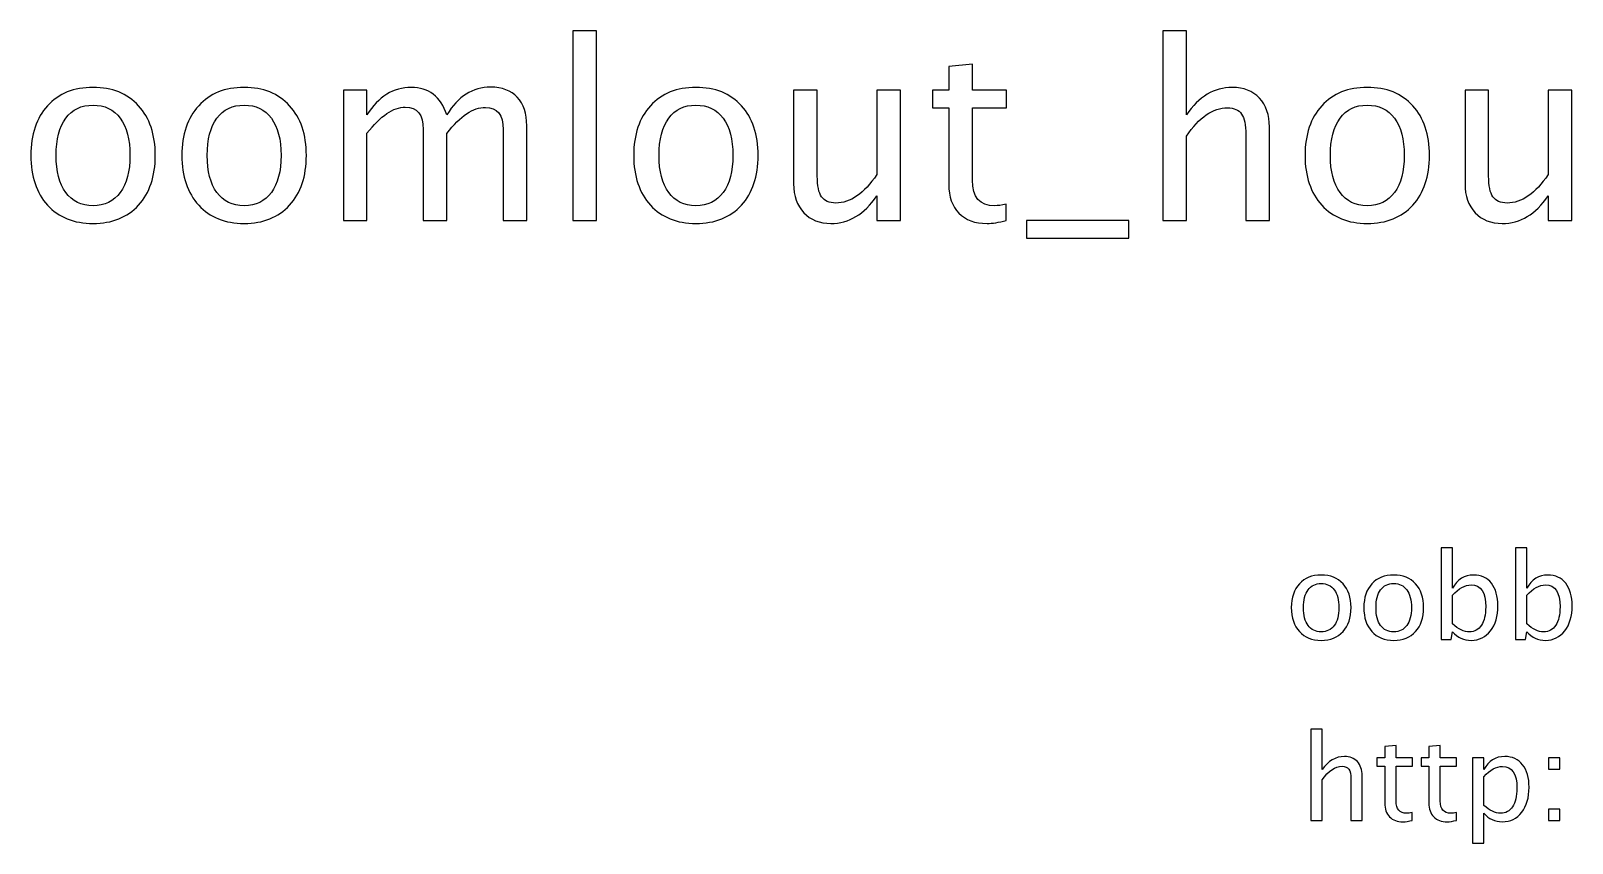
# Model space of a CAD drawing. Header units: centimetres. Extents: x -42.9 to 42.9, y -9 to 28.7.
# Drawn here: x -42.86 to -26.28, y 19.97 to 28.71 of the extents above; entities that cross this region are included whole.
import ezdxf

# ---------------------------------------------------------------- set-up
doc = ezdxf.new("R2010")
doc.units = ezdxf.units.CM
doc.header["$MEASUREMENT"] = 0
doc.layers.add('Layer 1', color=7, linetype='Continuous')

msp = doc.modelspace()

# ---------------------------------------------------------------- linework, layer by layer
at = {"layer": 'Layer 1'}
for points, knots in [([(-37.02481, 26.67044), (-37.02481, 26.67044), (-37.02481, 28.71037), (-37.02481, 28.71037), (-37.02481, 28.71037), (-37.02481, 28.71037), (-36.77081, 28.71037), (-36.77081, 28.71037), (-36.77081, 28.71037), (-36.77081, 28.71037), (-36.77081, 26.67044), (-36.77081, 26.67044), (-36.77081, 26.67044), (-36.77081, 26.67044), (-37.02481, 26.67044), (-37.02481, 26.67044)], [0, 0, 0, 0, 0.2, 0.2, 0.2, 0.2, 0.4, 0.4, 0.4, 0.4, 0.6, 0.6, 0.6, 0.6, 1, 1, 1, 1]), ([(-30.68012, 26.67044), (-30.68012, 26.67044), (-30.68012, 28.71037), (-30.68012, 28.71037), (-30.68012, 28.71037), (-30.68012, 28.71037), (-30.42612, 28.71037), (-30.42612, 28.71037), (-30.42612, 28.71037), (-30.42612, 28.71037), (-30.42612, 27.80771), (-30.42612, 27.80771), (-30.42612, 27.80771), (-30.29162, 28.00394), (-30.1267, 28.10183), (-29.93179, 28.10183), (-29.93179, 28.10183), (-29.8092, 28.10183), (-29.71175, 28.06347), (-29.63987, 27.9863), (-29.63987, 27.9863), (-29.56799, 27.90957), (-29.53183, 27.80594), (-29.53183, 27.6763), (-29.53183, 27.6763), (-29.53183, 27.6763), (-29.53183, 26.67044), (-29.53183, 26.67044), (-29.53183, 26.67044), (-29.53183, 26.67044), (-29.78583, 26.67044), (-29.78583, 26.67044), (-29.78583, 26.67044), (-29.78583, 26.67044), (-29.78583, 27.59339), (-29.78583, 27.59339), (-29.78583, 27.59339), (-29.78583, 27.69746), (-29.80126, 27.77155), (-29.83169, 27.81564), (-29.83169, 27.81564), (-29.86256, 27.86018), (-29.91327, 27.88223), (-29.98427, 27.88223), (-29.98427, 27.88223), (-30.14037, 27.88223), (-30.28766, 27.78037), (-30.42612, 27.57664), (-30.42612, 27.57664), (-30.42612, 27.57664), (-30.42612, 26.67044), (-30.42612, 26.67044), (-30.42612, 26.67044), (-30.42612, 26.67044), (-30.68012, 26.67044), (-30.68012, 26.67044)], [0, 0, 0, 0, 0.06666667, 0.06666667, 0.06666667, 0.06666667, 0.13333333, 0.13333333, 0.13333333, 0.13333333, 0.2, 0.2, 0.2, 0.2, 0.26666667, 0.26666667, 0.26666667, 0.26666667, 0.33333333, 0.33333333, 0.33333333, 0.33333333, 0.4, 0.4, 0.4, 0.4, 0.46666667, 0.46666667, 0.46666667, 0.46666667, 0.53333333, 0.53333333, 0.53333333, 0.53333333, 0.6, 0.6, 0.6, 0.6, 0.66666667, 0.66666667, 0.66666667, 0.66666667, 0.73333333, 0.73333333, 0.73333333, 0.73333333, 0.8, 0.8, 0.8, 0.8, 0.86666667, 0.86666667, 0.86666667, 0.86666667, 1, 1, 1, 1]), ([(-32.36551, 26.67088), (-32.444, 26.64927), (-32.51235, 26.63869), (-32.57012, 26.63869), (-32.57012, 26.63869), (-32.69977, 26.63869), (-32.80075, 26.67573), (-32.87307, 26.74981), (-32.87307, 26.74981), (-32.94583, 26.8239), (-32.98199, 26.92664), (-32.98199, 27.0585), (-32.98199, 27.0585), (-32.98199, 27.0585), (-32.98199, 27.88223), (-32.98199, 27.88223), (-32.98199, 27.88223), (-32.98199, 27.88223), (-33.15749, 27.88223), (-33.15749, 27.88223), (-33.15749, 27.88223), (-33.15749, 27.88223), (-33.15749, 28.07273), (-33.15749, 28.07273), (-33.15749, 28.07273), (-33.15749, 28.07273), (-32.98199, 28.07273), (-32.98199, 28.07273), (-32.98199, 28.07273), (-32.98199, 28.07273), (-32.98199, 28.32629), (-32.98199, 28.32629), (-32.98199, 28.32629), (-32.98199, 28.32629), (-32.72799, 28.35054), (-32.72799, 28.35054), (-32.72799, 28.35054), (-32.72799, 28.35054), (-32.72799, 28.07273), (-32.72799, 28.07273), (-32.72799, 28.07273), (-32.72799, 28.07273), (-32.36022, 28.07273), (-32.36022, 28.07273), (-32.36022, 28.07273), (-32.36022, 28.07273), (-32.36022, 27.88223), (-32.36022, 27.88223), (-32.36022, 27.88223), (-32.36022, 27.88223), (-32.72799, 27.88223), (-32.72799, 27.88223), (-32.72799, 27.88223), (-32.72799, 27.88223), (-32.72799, 27.10436), (-32.72799, 27.10436), (-32.72799, 27.10436), (-32.72799, 26.92091), (-32.64817, 26.82919), (-32.48898, 26.82919), (-32.48898, 26.82919), (-32.45503, 26.82919), (-32.41402, 26.83492), (-32.36551, 26.84595), (-32.36551, 26.84595), (-32.36551, 26.84595), (-32.36551, 26.67088), (-32.36551, 26.67088)], [0, 0, 0, 0, 0.05555556, 0.05555556, 0.05555556, 0.05555556, 0.11111111, 0.11111111, 0.11111111, 0.11111111, 0.16666667, 0.16666667, 0.16666667, 0.16666667, 0.22222222, 0.22222222, 0.22222222, 0.22222222, 0.27777778, 0.27777778, 0.27777778, 0.27777778, 0.33333333, 0.33333333, 0.33333333, 0.33333333, 0.38888889, 0.38888889, 0.38888889, 0.38888889, 0.44444444, 0.44444444, 0.44444444, 0.44444444, 0.5, 0.5, 0.5, 0.5, 0.55555556, 0.55555556, 0.55555556, 0.55555556, 0.61111111, 0.61111111, 0.61111111, 0.61111111, 0.66666667, 0.66666667, 0.66666667, 0.66666667, 0.72222222, 0.72222222, 0.72222222, 0.72222222, 0.77777778, 0.77777778, 0.77777778, 0.77777778, 0.83333333, 0.83333333, 0.83333333, 0.83333333, 0.88888889, 0.88888889, 0.88888889, 0.88888889, 1, 1, 1, 1]), ([(-42.1877, 26.63869), (-42.39363, 26.63869), (-42.55679, 26.70439), (-42.67674, 26.8358), (-42.67674, 26.8358), (-42.79712, 26.96721), (-42.8571, 27.14581), (-42.8571, 27.37114), (-42.8571, 27.37114), (-42.8571, 27.59604), (-42.79712, 27.77419), (-42.67674, 27.90516), (-42.67674, 27.90516), (-42.55679, 28.03613), (-42.39363, 28.10183), (-42.1877, 28.10183), (-42.1877, 28.10183), (-41.98177, 28.10183), (-41.81861, 28.03613), (-41.69866, 27.90516), (-41.69866, 27.90516), (-41.57828, 27.77419), (-41.51831, 27.59604), (-41.51831, 27.37114), (-41.51831, 27.37114), (-41.51831, 27.14581), (-41.57828, 26.96721), (-41.69866, 26.8358), (-41.69866, 26.8358), (-41.81861, 26.70439), (-41.98177, 26.63869), (-42.1877, 26.63869)], [0, 0, 0, 0, 0.11111111, 0.11111111, 0.11111111, 0.11111111, 0.22222222, 0.22222222, 0.22222222, 0.22222222, 0.33333333, 0.33333333, 0.33333333, 0.33333333, 0.44444444, 0.44444444, 0.44444444, 0.44444444, 0.55555556, 0.55555556, 0.55555556, 0.55555556, 0.66666667, 0.66666667, 0.66666667, 0.66666667, 0.77777778, 0.77777778, 0.77777778, 0.77777778, 1, 1, 1, 1]), ([(-40.56228, 26.63869), (-40.76821, 26.63869), (-40.93137, 26.70439), (-41.05132, 26.8358), (-41.05132, 26.8358), (-41.1717, 26.96721), (-41.23168, 27.14581), (-41.23168, 27.37114), (-41.23168, 27.37114), (-41.23168, 27.59604), (-41.1717, 27.77419), (-41.05132, 27.90516), (-41.05132, 27.90516), (-40.93137, 28.03613), (-40.76821, 28.10183), (-40.56228, 28.10183), (-40.56228, 28.10183), (-40.35635, 28.10183), (-40.19319, 28.03613), (-40.07324, 27.90516), (-40.07324, 27.90516), (-39.95286, 27.77419), (-39.89289, 27.59604), (-39.89289, 27.37114), (-39.89289, 27.37114), (-39.89289, 27.14581), (-39.95286, 26.96721), (-40.07324, 26.8358), (-40.07324, 26.8358), (-40.19319, 26.70439), (-40.35635, 26.63869), (-40.56228, 26.63869)], [0, 0, 0, 0, 0.11111111, 0.11111111, 0.11111111, 0.11111111, 0.22222222, 0.22222222, 0.22222222, 0.22222222, 0.33333333, 0.33333333, 0.33333333, 0.33333333, 0.44444444, 0.44444444, 0.44444444, 0.44444444, 0.55555556, 0.55555556, 0.55555556, 0.55555556, 0.66666667, 0.66666667, 0.66666667, 0.66666667, 0.77777778, 0.77777778, 0.77777778, 0.77777778, 1, 1, 1, 1]), ([(-39.49513, 26.67044), (-39.49513, 26.67044), (-39.49513, 28.07273), (-39.49513, 28.07273), (-39.49513, 28.07273), (-39.49513, 28.07273), (-39.24113, 28.07273), (-39.24113, 28.07273), (-39.24113, 28.07273), (-39.24113, 28.07273), (-39.24113, 27.80771), (-39.24113, 27.80771), (-39.24113, 27.80771), (-39.11722, 28.00394), (-38.95847, 28.10183), (-38.764, 28.10183), (-38.764, 28.10183), (-38.57659, 28.10183), (-38.44915, 28.00394), (-38.38124, 27.80771), (-38.38124, 27.80771), (-38.26085, 28.0057), (-38.10386, 28.10448), (-37.91116, 28.10448), (-37.91116, 28.10448), (-37.78813, 28.10448), (-37.69244, 28.06832), (-37.62409, 27.99556), (-37.62409, 27.99556), (-37.55574, 27.9228), (-37.52134, 27.82094), (-37.52134, 27.68997), (-37.52134, 27.68997), (-37.52134, 27.68997), (-37.52134, 26.67044), (-37.52134, 26.67044), (-37.52134, 26.67044), (-37.52134, 26.67044), (-37.77534, 26.67044), (-37.77534, 26.67044), (-37.77534, 26.67044), (-37.77534, 26.67044), (-37.77534, 27.64807), (-37.77534, 27.64807), (-37.77534, 27.64807), (-37.77534, 27.80771), (-37.83884, 27.88752), (-37.96584, 27.88752), (-37.96584, 27.88752), (-38.09769, 27.88752), (-38.23616, 27.79448), (-38.38124, 27.60795), (-38.38124, 27.60795), (-38.38124, 27.60795), (-38.38124, 26.67044), (-38.38124, 26.67044), (-38.38124, 26.67044), (-38.38124, 26.67044), (-38.63524, 26.67044), (-38.63524, 26.67044), (-38.63524, 26.67044), (-38.63524, 26.67044), (-38.63524, 27.64896), (-38.63524, 27.64896), (-38.63524, 27.64896), (-38.63524, 27.80991), (-38.69962, 27.89017), (-38.82882, 27.89017), (-38.82882, 27.89017), (-38.95714, 27.89017), (-39.09473, 27.79668), (-39.24113, 27.60927), (-39.24113, 27.60927), (-39.24113, 27.60927), (-39.24113, 26.67044), (-39.24113, 26.67044), (-39.24113, 26.67044), (-39.24113, 26.67044), (-39.49513, 26.67044), (-39.49513, 26.67044)], [0, 0, 0, 0, 0.04761905, 0.04761905, 0.04761905, 0.04761905, 0.0952381, 0.0952381, 0.0952381, 0.0952381, 0.14285714, 0.14285714, 0.14285714, 0.14285714, 0.19047619, 0.19047619, 0.19047619, 0.19047619, 0.23809524, 0.23809524, 0.23809524, 0.23809524, 0.28571429, 0.28571429, 0.28571429, 0.28571429, 0.33333333, 0.33333333, 0.33333333, 0.33333333, 0.38095238, 0.38095238, 0.38095238, 0.38095238, 0.42857143, 0.42857143, 0.42857143, 0.42857143, 0.47619048, 0.47619048, 0.47619048, 0.47619048, 0.52380952, 0.52380952, 0.52380952, 0.52380952, 0.57142857, 0.57142857, 0.57142857, 0.57142857, 0.61904762, 0.61904762, 0.61904762, 0.61904762, 0.66666667, 0.66666667, 0.66666667, 0.66666667, 0.71428571, 0.71428571, 0.71428571, 0.71428571, 0.76190476, 0.76190476, 0.76190476, 0.76190476, 0.80952381, 0.80952381, 0.80952381, 0.80952381, 0.85714286, 0.85714286, 0.85714286, 0.85714286, 0.9047619, 0.9047619, 0.9047619, 0.9047619, 1, 1, 1, 1]), ([(-35.7019, 26.63869), (-35.90783, 26.63869), (-36.07099, 26.70439), (-36.19094, 26.8358), (-36.19094, 26.8358), (-36.31132, 26.96721), (-36.3713, 27.14581), (-36.3713, 27.37114), (-36.3713, 27.37114), (-36.3713, 27.59604), (-36.31132, 27.77419), (-36.19094, 27.90516), (-36.19094, 27.90516), (-36.07099, 28.03613), (-35.90783, 28.10183), (-35.7019, 28.10183), (-35.7019, 28.10183), (-35.49597, 28.10183), (-35.33281, 28.03613), (-35.21286, 27.90516), (-35.21286, 27.90516), (-35.09248, 27.77419), (-35.03251, 27.59604), (-35.03251, 27.37114), (-35.03251, 27.37114), (-35.03251, 27.14581), (-35.09248, 26.96721), (-35.21286, 26.8358), (-35.21286, 26.8358), (-35.33281, 26.70439), (-35.49597, 26.63869), (-35.7019, 26.63869)], [0, 0, 0, 0, 0.11111111, 0.11111111, 0.11111111, 0.11111111, 0.22222222, 0.22222222, 0.22222222, 0.22222222, 0.33333333, 0.33333333, 0.33333333, 0.33333333, 0.44444444, 0.44444444, 0.44444444, 0.44444444, 0.55555556, 0.55555556, 0.55555556, 0.55555556, 0.66666667, 0.66666667, 0.66666667, 0.66666667, 0.77777778, 0.77777778, 0.77777778, 0.77777778, 1, 1, 1, 1]), ([(-33.75633, 26.67044), (-33.75633, 26.67044), (-33.75633, 26.93414), (-33.75633, 26.93414), (-33.75633, 26.93414), (-33.89171, 26.73703), (-34.0562, 26.63869), (-34.24934, 26.63869), (-34.24934, 26.63869), (-34.37193, 26.63869), (-34.46939, 26.67705), (-34.54171, 26.75422), (-34.54171, 26.75422), (-34.61447, 26.83139), (-34.65063, 26.93502), (-34.65063, 27.06599), (-34.65063, 27.06599), (-34.65063, 27.06599), (-34.65063, 28.07273), (-34.65063, 28.07273), (-34.65063, 28.07273), (-34.65063, 28.07273), (-34.39663, 28.07273), (-34.39663, 28.07273), (-34.39663, 28.07273), (-34.39663, 28.07273), (-34.39663, 27.14889), (-34.39663, 27.14889), (-34.39663, 27.14889), (-34.39663, 27.0435), (-34.38119, 26.96898), (-34.35076, 26.92488), (-34.35076, 26.92488), (-34.3199, 26.88034), (-34.26874, 26.85829), (-34.19687, 26.85829), (-34.19687, 26.85829), (-34.04164, 26.85829), (-33.89436, 26.96016), (-33.75633, 27.16433), (-33.75633, 27.16433), (-33.75633, 27.16433), (-33.75633, 28.07273), (-33.75633, 28.07273), (-33.75633, 28.07273), (-33.75633, 28.07273), (-33.50234, 28.07273), (-33.50234, 28.07273), (-33.50234, 28.07273), (-33.50234, 28.07273), (-33.50234, 26.67044), (-33.50234, 26.67044), (-33.50234, 26.67044), (-33.50234, 26.67044), (-33.75633, 26.67044), (-33.75633, 26.67044)], [0, 0, 0, 0, 0.06666667, 0.06666667, 0.06666667, 0.06666667, 0.13333333, 0.13333333, 0.13333333, 0.13333333, 0.2, 0.2, 0.2, 0.2, 0.26666667, 0.26666667, 0.26666667, 0.26666667, 0.33333333, 0.33333333, 0.33333333, 0.33333333, 0.4, 0.4, 0.4, 0.4, 0.46666667, 0.46666667, 0.46666667, 0.46666667, 0.53333333, 0.53333333, 0.53333333, 0.53333333, 0.6, 0.6, 0.6, 0.6, 0.66666667, 0.66666667, 0.66666667, 0.66666667, 0.73333333, 0.73333333, 0.73333333, 0.73333333, 0.8, 0.8, 0.8, 0.8, 0.86666667, 0.86666667, 0.86666667, 0.86666667, 1, 1, 1, 1]), ([(-28.47967, 26.63869), (-28.6856, 26.63869), (-28.84876, 26.70439), (-28.96871, 26.8358), (-28.96871, 26.8358), (-29.08909, 26.96721), (-29.14907, 27.14581), (-29.14907, 27.37114), (-29.14907, 27.37114), (-29.14907, 27.59604), (-29.08909, 27.77419), (-28.96871, 27.90516), (-28.96871, 27.90516), (-28.84876, 28.03613), (-28.6856, 28.10183), (-28.47967, 28.10183), (-28.47967, 28.10183), (-28.27374, 28.10183), (-28.11058, 28.03613), (-27.99063, 27.90516), (-27.99063, 27.90516), (-27.87025, 27.77419), (-27.81028, 27.59604), (-27.81028, 27.37114), (-27.81028, 27.37114), (-27.81028, 27.14581), (-27.87025, 26.96721), (-27.99063, 26.8358), (-27.99063, 26.8358), (-28.11058, 26.70439), (-28.27374, 26.63869), (-28.47967, 26.63869)], [0, 0, 0, 0, 0.11111111, 0.11111111, 0.11111111, 0.11111111, 0.22222222, 0.22222222, 0.22222222, 0.22222222, 0.33333333, 0.33333333, 0.33333333, 0.33333333, 0.44444444, 0.44444444, 0.44444444, 0.44444444, 0.55555556, 0.55555556, 0.55555556, 0.55555556, 0.66666667, 0.66666667, 0.66666667, 0.66666667, 0.77777778, 0.77777778, 0.77777778, 0.77777778, 1, 1, 1, 1]), ([(-26.5341, 26.67044), (-26.5341, 26.67044), (-26.5341, 26.93414), (-26.5341, 26.93414), (-26.5341, 26.93414), (-26.66948, 26.73703), (-26.83397, 26.63869), (-27.02711, 26.63869), (-27.02711, 26.63869), (-27.1497, 26.63869), (-27.24716, 26.67705), (-27.31948, 26.75422), (-27.31948, 26.75422), (-27.39224, 26.83139), (-27.4284, 26.93502), (-27.4284, 27.06599), (-27.4284, 27.06599), (-27.4284, 27.06599), (-27.4284, 28.07273), (-27.4284, 28.07273), (-27.4284, 28.07273), (-27.4284, 28.07273), (-27.1744, 28.07273), (-27.1744, 28.07273), (-27.1744, 28.07273), (-27.1744, 28.07273), (-27.1744, 27.14889), (-27.1744, 27.14889), (-27.1744, 27.14889), (-27.1744, 27.0435), (-27.15896, 26.96898), (-27.12853, 26.92488), (-27.12853, 26.92488), (-27.09767, 26.88034), (-27.04651, 26.85829), (-26.97464, 26.85829), (-26.97464, 26.85829), (-26.81941, 26.85829), (-26.67213, 26.96016), (-26.5341, 27.16433), (-26.5341, 27.16433), (-26.5341, 27.16433), (-26.5341, 28.07273), (-26.5341, 28.07273), (-26.5341, 28.07273), (-26.5341, 28.07273), (-26.28011, 28.07273), (-26.28011, 28.07273), (-26.28011, 28.07273), (-26.28011, 28.07273), (-26.28011, 26.67044), (-26.28011, 26.67044), (-26.28011, 26.67044), (-26.28011, 26.67044), (-26.5341, 26.67044), (-26.5341, 26.67044)], [0, 0, 0, 0, 0.06666667, 0.06666667, 0.06666667, 0.06666667, 0.13333333, 0.13333333, 0.13333333, 0.13333333, 0.2, 0.2, 0.2, 0.2, 0.26666667, 0.26666667, 0.26666667, 0.26666667, 0.33333333, 0.33333333, 0.33333333, 0.33333333, 0.4, 0.4, 0.4, 0.4, 0.46666667, 0.46666667, 0.46666667, 0.46666667, 0.53333333, 0.53333333, 0.53333333, 0.53333333, 0.6, 0.6, 0.6, 0.6, 0.66666667, 0.66666667, 0.66666667, 0.66666667, 0.73333333, 0.73333333, 0.73333333, 0.73333333, 0.8, 0.8, 0.8, 0.8, 0.86666667, 0.86666667, 0.86666667, 0.86666667, 1, 1, 1, 1]), ([(-42.18814, 26.82919), (-42.06246, 26.82919), (-41.96457, 26.87637), (-41.8949, 26.97118), (-41.8949, 26.97118), (-41.82566, 27.06555), (-41.79083, 27.19917), (-41.79083, 27.37114), (-41.79083, 27.37114), (-41.79083, 27.54268), (-41.82566, 27.67586), (-41.8949, 27.77022), (-41.8949, 27.77022), (-41.96457, 27.86415), (-42.06246, 27.91133), (-42.18814, 27.91133), (-42.18814, 27.91133), (-42.31426, 27.91133), (-42.41215, 27.86415), (-42.48095, 27.77022), (-42.48095, 27.77022), (-42.55018, 27.67586), (-42.58457, 27.54268), (-42.58457, 27.37114), (-42.58457, 27.37114), (-42.58457, 27.19917), (-42.55018, 27.06555), (-42.48095, 26.97118), (-42.48095, 26.97118), (-42.41215, 26.87637), (-42.31426, 26.82919), (-42.18814, 26.82919)], [0, 0, 0, 0, 0.11111111, 0.11111111, 0.11111111, 0.11111111, 0.22222222, 0.22222222, 0.22222222, 0.22222222, 0.33333333, 0.33333333, 0.33333333, 0.33333333, 0.44444444, 0.44444444, 0.44444444, 0.44444444, 0.55555556, 0.55555556, 0.55555556, 0.55555556, 0.66666667, 0.66666667, 0.66666667, 0.66666667, 0.77777778, 0.77777778, 0.77777778, 0.77777778, 1, 1, 1, 1]), ([(-40.56272, 26.82919), (-40.43704, 26.82919), (-40.33915, 26.87637), (-40.26948, 26.97118), (-40.26948, 26.97118), (-40.20024, 27.06555), (-40.16541, 27.19917), (-40.16541, 27.37114), (-40.16541, 27.37114), (-40.16541, 27.54268), (-40.20024, 27.67586), (-40.26948, 27.77022), (-40.26948, 27.77022), (-40.33915, 27.86415), (-40.43704, 27.91133), (-40.56272, 27.91133), (-40.56272, 27.91133), (-40.68884, 27.91133), (-40.78673, 27.86415), (-40.85553, 27.77022), (-40.85553, 27.77022), (-40.92476, 27.67586), (-40.95915, 27.54268), (-40.95915, 27.37114), (-40.95915, 27.37114), (-40.95915, 27.19917), (-40.92476, 27.06555), (-40.85553, 26.97118), (-40.85553, 26.97118), (-40.78673, 26.87637), (-40.68884, 26.82919), (-40.56272, 26.82919)], [0, 0, 0, 0, 0.11111111, 0.11111111, 0.11111111, 0.11111111, 0.22222222, 0.22222222, 0.22222222, 0.22222222, 0.33333333, 0.33333333, 0.33333333, 0.33333333, 0.44444444, 0.44444444, 0.44444444, 0.44444444, 0.55555556, 0.55555556, 0.55555556, 0.55555556, 0.66666667, 0.66666667, 0.66666667, 0.66666667, 0.77777778, 0.77777778, 0.77777778, 0.77777778, 1, 1, 1, 1]), ([(-35.70234, 26.82919), (-35.57666, 26.82919), (-35.47877, 26.87637), (-35.4091, 26.97118), (-35.4091, 26.97118), (-35.33986, 27.06555), (-35.30503, 27.19917), (-35.30503, 27.37114), (-35.30503, 27.37114), (-35.30503, 27.54268), (-35.33986, 27.67586), (-35.4091, 27.77022), (-35.4091, 27.77022), (-35.47877, 27.86415), (-35.57666, 27.91133), (-35.70234, 27.91133), (-35.70234, 27.91133), (-35.82846, 27.91133), (-35.92635, 27.86415), (-35.99515, 27.77022), (-35.99515, 27.77022), (-36.06438, 27.67586), (-36.09877, 27.54268), (-36.09877, 27.37114), (-36.09877, 27.37114), (-36.09877, 27.19917), (-36.06438, 27.06555), (-35.99515, 26.97118), (-35.99515, 26.97118), (-35.92635, 26.87637), (-35.82846, 26.82919), (-35.70234, 26.82919)], [0, 0, 0, 0, 0.11111111, 0.11111111, 0.11111111, 0.11111111, 0.22222222, 0.22222222, 0.22222222, 0.22222222, 0.33333333, 0.33333333, 0.33333333, 0.33333333, 0.44444444, 0.44444444, 0.44444444, 0.44444444, 0.55555556, 0.55555556, 0.55555556, 0.55555556, 0.66666667, 0.66666667, 0.66666667, 0.66666667, 0.77777778, 0.77777778, 0.77777778, 0.77777778, 1, 1, 1, 1]), ([(-28.48011, 26.82919), (-28.35443, 26.82919), (-28.25654, 26.87637), (-28.18687, 26.97118), (-28.18687, 26.97118), (-28.11763, 27.06555), (-28.0828, 27.19917), (-28.0828, 27.37114), (-28.0828, 27.37114), (-28.0828, 27.54268), (-28.11763, 27.67586), (-28.18687, 27.77022), (-28.18687, 27.77022), (-28.25654, 27.86415), (-28.35443, 27.91133), (-28.48011, 27.91133), (-28.48011, 27.91133), (-28.60623, 27.91133), (-28.70412, 27.86415), (-28.77292, 27.77022), (-28.77292, 27.77022), (-28.84215, 27.67586), (-28.87654, 27.54268), (-28.87654, 27.37114), (-28.87654, 27.37114), (-28.87654, 27.19917), (-28.84215, 27.06555), (-28.77292, 26.97118), (-28.77292, 26.97118), (-28.70412, 26.87637), (-28.60623, 26.82919), (-28.48011, 26.82919)], [0, 0, 0, 0, 0.11111111, 0.11111111, 0.11111111, 0.11111111, 0.22222222, 0.22222222, 0.22222222, 0.22222222, 0.33333333, 0.33333333, 0.33333333, 0.33333333, 0.44444444, 0.44444444, 0.44444444, 0.44444444, 0.55555556, 0.55555556, 0.55555556, 0.55555556, 0.66666667, 0.66666667, 0.66666667, 0.66666667, 0.77777778, 0.77777778, 0.77777778, 0.77777778, 1, 1, 1, 1]), ([(-32.14591, 26.47994), (-32.14591, 26.47994), (-32.14591, 26.67044), (-32.14591, 26.67044), (-32.14591, 26.67044), (-32.14591, 26.67044), (-31.04524, 26.67044), (-31.04524, 26.67044), (-31.04524, 26.67044), (-31.04524, 26.67044), (-31.04524, 26.47994), (-31.04524, 26.47994), (-31.04524, 26.47994), (-31.04524, 26.47994), (-32.14591, 26.47994), (-32.14591, 26.47994)], [0, 0, 0, 0, 0.2, 0.2, 0.2, 0.2, 0.4, 0.4, 0.4, 0.4, 0.6, 0.6, 0.6, 0.6, 1, 1, 1, 1]), ([(-27.68315, 22.16282), (-27.68315, 22.16282), (-27.68315, 23.14961), (-27.68315, 23.14961), (-27.68315, 23.14961), (-27.68315, 23.14961), (-27.56123, 23.14961), (-27.56123, 23.14961), (-27.56123, 23.14961), (-27.56123, 23.14961), (-27.56123, 22.71633), (-27.56123, 22.71633), (-27.56123, 22.71633), (-27.51128, 22.81052), (-27.43613, 22.85751), (-27.33602, 22.85751), (-27.33602, 22.85751), (-27.25495, 22.85751), (-27.19124, 22.82809), (-27.14467, 22.76903), (-27.14467, 22.76903), (-27.0981, 22.70998), (-27.07482, 22.62933), (-27.07482, 22.5271), (-27.07482, 22.5271), (-27.07482, 22.41576), (-27.10128, 22.3258), (-27.15398, 22.25765), (-27.15398, 22.25765), (-27.20669, 22.18928), (-27.27611, 22.1552), (-27.36205, 22.1552), (-27.36205, 22.1552), (-27.44185, 22.1552), (-27.50831, 22.18568), (-27.56123, 22.24685), (-27.56123, 22.24685), (-27.56123, 22.24685), (-27.57605, 22.16282), (-27.57605, 22.16282), (-27.57605, 22.16282), (-27.57605, 22.16282), (-27.68315, 22.16282), (-27.68315, 22.16282)], [0, 0, 0, 0, 0.08333333, 0.08333333, 0.08333333, 0.08333333, 0.16666667, 0.16666667, 0.16666667, 0.16666667, 0.25, 0.25, 0.25, 0.25, 0.33333333, 0.33333333, 0.33333333, 0.33333333, 0.41666667, 0.41666667, 0.41666667, 0.41666667, 0.5, 0.5, 0.5, 0.5, 0.58333333, 0.58333333, 0.58333333, 0.58333333, 0.66666667, 0.66666667, 0.66666667, 0.66666667, 0.75, 0.75, 0.75, 0.75, 0.83333333, 0.83333333, 0.83333333, 0.83333333, 1, 1, 1, 1]), ([(-26.8839, 22.16282), (-26.8839, 22.16282), (-26.8839, 23.14961), (-26.8839, 23.14961), (-26.8839, 23.14961), (-26.8839, 23.14961), (-26.76198, 23.14961), (-26.76198, 23.14961), (-26.76198, 23.14961), (-26.76198, 23.14961), (-26.76198, 22.71633), (-26.76198, 22.71633), (-26.76198, 22.71633), (-26.71203, 22.81052), (-26.63688, 22.85751), (-26.53677, 22.85751), (-26.53677, 22.85751), (-26.4557, 22.85751), (-26.39199, 22.82809), (-26.34542, 22.76903), (-26.34542, 22.76903), (-26.29885, 22.70998), (-26.27557, 22.62933), (-26.27557, 22.5271), (-26.27557, 22.5271), (-26.27557, 22.41576), (-26.30203, 22.3258), (-26.35473, 22.25765), (-26.35473, 22.25765), (-26.40744, 22.18928), (-26.47686, 22.1552), (-26.5628, 22.1552), (-26.5628, 22.1552), (-26.6426, 22.1552), (-26.70906, 22.18568), (-26.76198, 22.24685), (-26.76198, 22.24685), (-26.76198, 22.24685), (-26.7768, 22.16282), (-26.7768, 22.16282), (-26.7768, 22.16282), (-26.7768, 22.16282), (-26.8839, 22.16282), (-26.8839, 22.16282)], [0, 0, 0, 0, 0.08333333, 0.08333333, 0.08333333, 0.08333333, 0.16666667, 0.16666667, 0.16666667, 0.16666667, 0.25, 0.25, 0.25, 0.25, 0.33333333, 0.33333333, 0.33333333, 0.33333333, 0.41666667, 0.41666667, 0.41666667, 0.41666667, 0.5, 0.5, 0.5, 0.5, 0.58333333, 0.58333333, 0.58333333, 0.58333333, 0.66666667, 0.66666667, 0.66666667, 0.66666667, 0.75, 0.75, 0.75, 0.75, 0.83333333, 0.83333333, 0.83333333, 0.83333333, 1, 1, 1, 1]), ([(-28.97558, 22.1552), (-29.07443, 22.1552), (-29.15274, 22.18674), (-29.21032, 22.24982), (-29.21032, 22.24982), (-29.2681, 22.31289), (-29.29689, 22.39862), (-29.29689, 22.50678), (-29.29689, 22.50678), (-29.29689, 22.61473), (-29.2681, 22.70024), (-29.21032, 22.76311), (-29.21032, 22.76311), (-29.15274, 22.82597), (-29.07443, 22.85751), (-28.97558, 22.85751), (-28.97558, 22.85751), (-28.87673, 22.85751), (-28.79841, 22.82597), (-28.74084, 22.76311), (-28.74084, 22.76311), (-28.68306, 22.70024), (-28.65427, 22.61473), (-28.65427, 22.50678), (-28.65427, 22.50678), (-28.65427, 22.39862), (-28.68306, 22.31289), (-28.74084, 22.24982), (-28.74084, 22.24982), (-28.79841, 22.18674), (-28.87673, 22.1552), (-28.97558, 22.1552)], [0, 0, 0, 0, 0.11111111, 0.11111111, 0.11111111, 0.11111111, 0.22222222, 0.22222222, 0.22222222, 0.22222222, 0.33333333, 0.33333333, 0.33333333, 0.33333333, 0.44444444, 0.44444444, 0.44444444, 0.44444444, 0.55555556, 0.55555556, 0.55555556, 0.55555556, 0.66666667, 0.66666667, 0.66666667, 0.66666667, 0.77777778, 0.77777778, 0.77777778, 0.77777778, 1, 1, 1, 1]), ([(-28.97579, 22.24664), (-28.91547, 22.24664), (-28.86848, 22.26929), (-28.83503, 22.3148), (-28.83503, 22.3148), (-28.8018, 22.36009), (-28.78508, 22.42423), (-28.78508, 22.50678), (-28.78508, 22.50678), (-28.78508, 22.58912), (-28.8018, 22.65304), (-28.83503, 22.69834), (-28.83503, 22.69834), (-28.86848, 22.74342), (-28.91547, 22.76607), (-28.97579, 22.76607), (-28.97579, 22.76607), (-29.03633, 22.76607), (-29.08332, 22.74342), (-29.11634, 22.69834), (-29.11634, 22.69834), (-29.14957, 22.65304), (-29.16608, 22.58912), (-29.16608, 22.50678), (-29.16608, 22.50678), (-29.16608, 22.42423), (-29.14957, 22.36009), (-29.11634, 22.3148), (-29.11634, 22.3148), (-29.08332, 22.26929), (-29.03633, 22.24664), (-28.97579, 22.24664)], [0, 0, 0, 0, 0.11111111, 0.11111111, 0.11111111, 0.11111111, 0.22222222, 0.22222222, 0.22222222, 0.22222222, 0.33333333, 0.33333333, 0.33333333, 0.33333333, 0.44444444, 0.44444444, 0.44444444, 0.44444444, 0.55555556, 0.55555556, 0.55555556, 0.55555556, 0.66666667, 0.66666667, 0.66666667, 0.66666667, 0.77777778, 0.77777778, 0.77777778, 0.77777778, 1, 1, 1, 1]), ([(-28.19538, 22.1552), (-28.29423, 22.1552), (-28.37254, 22.18674), (-28.43012, 22.24982), (-28.43012, 22.24982), (-28.4879, 22.31289), (-28.51669, 22.39862), (-28.51669, 22.50678), (-28.51669, 22.50678), (-28.51669, 22.61473), (-28.4879, 22.70024), (-28.43012, 22.76311), (-28.43012, 22.76311), (-28.37254, 22.82597), (-28.29423, 22.85751), (-28.19538, 22.85751), (-28.19538, 22.85751), (-28.09653, 22.85751), (-28.01821, 22.82597), (-27.96064, 22.76311), (-27.96064, 22.76311), (-27.90286, 22.70024), (-27.87407, 22.61473), (-27.87407, 22.50678), (-27.87407, 22.50678), (-27.87407, 22.39862), (-27.90286, 22.31289), (-27.96064, 22.24982), (-27.96064, 22.24982), (-28.01821, 22.18674), (-28.09653, 22.1552), (-28.19538, 22.1552)], [0, 0, 0, 0, 0.11111111, 0.11111111, 0.11111111, 0.11111111, 0.22222222, 0.22222222, 0.22222222, 0.22222222, 0.33333333, 0.33333333, 0.33333333, 0.33333333, 0.44444444, 0.44444444, 0.44444444, 0.44444444, 0.55555556, 0.55555556, 0.55555556, 0.55555556, 0.66666667, 0.66666667, 0.66666667, 0.66666667, 0.77777778, 0.77777778, 0.77777778, 0.77777778, 1, 1, 1, 1]), ([(-28.19559, 22.24664), (-28.13527, 22.24664), (-28.08828, 22.26929), (-28.05483, 22.3148), (-28.05483, 22.3148), (-28.0216, 22.36009), (-28.00488, 22.42423), (-28.00488, 22.50678), (-28.00488, 22.50678), (-28.00488, 22.58912), (-28.0216, 22.65304), (-28.05483, 22.69834), (-28.05483, 22.69834), (-28.08828, 22.74342), (-28.13527, 22.76607), (-28.19559, 22.76607), (-28.19559, 22.76607), (-28.25613, 22.76607), (-28.30312, 22.74342), (-28.33614, 22.69834), (-28.33614, 22.69834), (-28.36937, 22.65304), (-28.38588, 22.58912), (-28.38588, 22.50678), (-28.38588, 22.50678), (-28.38588, 22.42423), (-28.36937, 22.36009), (-28.33614, 22.3148), (-28.33614, 22.3148), (-28.30312, 22.26929), (-28.25613, 22.24664), (-28.19559, 22.24664)], [0, 0, 0, 0, 0.11111111, 0.11111111, 0.11111111, 0.11111111, 0.22222222, 0.22222222, 0.22222222, 0.22222222, 0.33333333, 0.33333333, 0.33333333, 0.33333333, 0.44444444, 0.44444444, 0.44444444, 0.44444444, 0.55555556, 0.55555556, 0.55555556, 0.55555556, 0.66666667, 0.66666667, 0.66666667, 0.66666667, 0.77777778, 0.77777778, 0.77777778, 0.77777778, 1, 1, 1, 1]), ([(-27.56123, 22.33088), (-27.49836, 22.27479), (-27.43846, 22.24664), (-27.38152, 22.24664), (-27.38152, 22.24664), (-27.32543, 22.24664), (-27.28204, 22.27014), (-27.25156, 22.31691), (-27.25156, 22.31691), (-27.22087, 22.36369), (-27.20563, 22.42952), (-27.20563, 22.51461), (-27.20563, 22.51461), (-27.20563, 22.67209), (-27.2577, 22.75083), (-27.36184, 22.75083), (-27.36184, 22.75083), (-27.43, 22.75083), (-27.49646, 22.714), (-27.56123, 22.64013), (-27.56123, 22.64013), (-27.56123, 22.64013), (-27.56123, 22.33088), (-27.56123, 22.33088)], [0, 0, 0, 0, 0.14285714, 0.14285714, 0.14285714, 0.14285714, 0.28571429, 0.28571429, 0.28571429, 0.28571429, 0.42857143, 0.42857143, 0.42857143, 0.42857143, 0.57142857, 0.57142857, 0.57142857, 0.57142857, 0.71428571, 0.71428571, 0.71428571, 0.71428571, 1, 1, 1, 1]), ([(-26.76198, 22.33088), (-26.69911, 22.27479), (-26.63921, 22.24664), (-26.58227, 22.24664), (-26.58227, 22.24664), (-26.52618, 22.24664), (-26.48279, 22.27014), (-26.45231, 22.31691), (-26.45231, 22.31691), (-26.42162, 22.36369), (-26.40638, 22.42952), (-26.40638, 22.51461), (-26.40638, 22.51461), (-26.40638, 22.67209), (-26.45845, 22.75083), (-26.56259, 22.75083), (-26.56259, 22.75083), (-26.63075, 22.75083), (-26.69721, 22.714), (-26.76198, 22.64013), (-26.76198, 22.64013), (-26.76198, 22.64013), (-26.76198, 22.33088), (-26.76198, 22.33088)], [0, 0, 0, 0, 0.14285714, 0.14285714, 0.14285714, 0.14285714, 0.28571429, 0.28571429, 0.28571429, 0.28571429, 0.42857143, 0.42857143, 0.42857143, 0.42857143, 0.57142857, 0.57142857, 0.57142857, 0.57142857, 0.71428571, 0.71428571, 0.71428571, 0.71428571, 1, 1, 1, 1]), ([(-29.08567, 20.21887), (-29.08567, 20.21887), (-29.08567, 21.19804), (-29.08567, 21.19804), (-29.08567, 21.19804), (-29.08567, 21.19804), (-28.96375, 21.19804), (-28.96375, 21.19804), (-28.96375, 21.19804), (-28.96375, 21.19804), (-28.96375, 20.76476), (-28.96375, 20.76476), (-28.96375, 20.76476), (-28.89919, 20.85895), (-28.82003, 20.90594), (-28.72647, 20.90594), (-28.72647, 20.90594), (-28.66763, 20.90594), (-28.62085, 20.88753), (-28.58635, 20.85048), (-28.58635, 20.85048), (-28.55185, 20.81365), (-28.53449, 20.76391), (-28.53449, 20.70168), (-28.53449, 20.70168), (-28.53449, 20.70168), (-28.53449, 20.21887), (-28.53449, 20.21887), (-28.53449, 20.21887), (-28.53449, 20.21887), (-28.65641, 20.21887), (-28.65641, 20.21887), (-28.65641, 20.21887), (-28.65641, 20.21887), (-28.65641, 20.66189), (-28.65641, 20.66189), (-28.65641, 20.66189), (-28.65641, 20.71184), (-28.66382, 20.7474), (-28.67842, 20.76857), (-28.67842, 20.76857), (-28.69324, 20.78995), (-28.71758, 20.80053), (-28.75166, 20.80053), (-28.75166, 20.80053), (-28.82659, 20.80053), (-28.89729, 20.75164), (-28.96375, 20.65385), (-28.96375, 20.65385), (-28.96375, 20.65385), (-28.96375, 20.21887), (-28.96375, 20.21887), (-28.96375, 20.21887), (-28.96375, 20.21887), (-29.08567, 20.21887), (-29.08567, 20.21887)], [0, 0, 0, 0, 0.06666667, 0.06666667, 0.06666667, 0.06666667, 0.13333333, 0.13333333, 0.13333333, 0.13333333, 0.2, 0.2, 0.2, 0.2, 0.26666667, 0.26666667, 0.26666667, 0.26666667, 0.33333333, 0.33333333, 0.33333333, 0.33333333, 0.4, 0.4, 0.4, 0.4, 0.46666667, 0.46666667, 0.46666667, 0.46666667, 0.53333333, 0.53333333, 0.53333333, 0.53333333, 0.6, 0.6, 0.6, 0.6, 0.66666667, 0.66666667, 0.66666667, 0.66666667, 0.73333333, 0.73333333, 0.73333333, 0.73333333, 0.8, 0.8, 0.8, 0.8, 0.86666667, 0.86666667, 0.86666667, 0.86666667, 1, 1, 1, 1]), ([(-27.99643, 20.21908), (-28.03411, 20.20871), (-28.06691, 20.20363), (-28.09464, 20.20363), (-28.09464, 20.20363), (-28.15687, 20.20363), (-28.20534, 20.22141), (-28.24006, 20.25697), (-28.24006, 20.25697), (-28.27498, 20.29253), (-28.29234, 20.34185), (-28.29234, 20.40514), (-28.29234, 20.40514), (-28.29234, 20.40514), (-28.29234, 20.80053), (-28.29234, 20.80053), (-28.29234, 20.80053), (-28.29234, 20.80053), (-28.37658, 20.80053), (-28.37658, 20.80053), (-28.37658, 20.80053), (-28.37658, 20.80053), (-28.37658, 20.89197), (-28.37658, 20.89197), (-28.37658, 20.89197), (-28.37658, 20.89197), (-28.29234, 20.89197), (-28.29234, 20.89197), (-28.29234, 20.89197), (-28.29234, 20.89197), (-28.29234, 21.01368), (-28.29234, 21.01368), (-28.29234, 21.01368), (-28.29234, 21.01368), (-28.17042, 21.02532), (-28.17042, 21.02532), (-28.17042, 21.02532), (-28.17042, 21.02532), (-28.17042, 20.89197), (-28.17042, 20.89197), (-28.17042, 20.89197), (-28.17042, 20.89197), (-27.99389, 20.89197), (-27.99389, 20.89197), (-27.99389, 20.89197), (-27.99389, 20.89197), (-27.99389, 20.80053), (-27.99389, 20.80053), (-27.99389, 20.80053), (-27.99389, 20.80053), (-28.17042, 20.80053), (-28.17042, 20.80053), (-28.17042, 20.80053), (-28.17042, 20.80053), (-28.17042, 20.42715), (-28.17042, 20.42715), (-28.17042, 20.42715), (-28.17042, 20.3391), (-28.13211, 20.29507), (-28.0557, 20.29507), (-28.0557, 20.29507), (-28.0394, 20.29507), (-28.01971, 20.29782), (-27.99643, 20.30311), (-27.99643, 20.30311), (-27.99643, 20.30311), (-27.99643, 20.21908), (-27.99643, 20.21908)], [0, 0, 0, 0, 0.05555556, 0.05555556, 0.05555556, 0.05555556, 0.11111111, 0.11111111, 0.11111111, 0.11111111, 0.16666667, 0.16666667, 0.16666667, 0.16666667, 0.22222222, 0.22222222, 0.22222222, 0.22222222, 0.27777778, 0.27777778, 0.27777778, 0.27777778, 0.33333333, 0.33333333, 0.33333333, 0.33333333, 0.38888889, 0.38888889, 0.38888889, 0.38888889, 0.44444444, 0.44444444, 0.44444444, 0.44444444, 0.5, 0.5, 0.5, 0.5, 0.55555556, 0.55555556, 0.55555556, 0.55555556, 0.61111111, 0.61111111, 0.61111111, 0.61111111, 0.66666667, 0.66666667, 0.66666667, 0.66666667, 0.72222222, 0.72222222, 0.72222222, 0.72222222, 0.77777778, 0.77777778, 0.77777778, 0.77777778, 0.83333333, 0.83333333, 0.83333333, 0.83333333, 0.88888889, 0.88888889, 0.88888889, 0.88888889, 1, 1, 1, 1]), ([(-27.52145, 20.21908), (-27.55913, 20.20871), (-27.59193, 20.20363), (-27.61966, 20.20363), (-27.61966, 20.20363), (-27.68189, 20.20363), (-27.73036, 20.22141), (-27.76508, 20.25697), (-27.76508, 20.25697), (-27.8, 20.29253), (-27.81736, 20.34185), (-27.81736, 20.40514), (-27.81736, 20.40514), (-27.81736, 20.40514), (-27.81736, 20.80053), (-27.81736, 20.80053), (-27.81736, 20.80053), (-27.81736, 20.80053), (-27.9016, 20.80053), (-27.9016, 20.80053), (-27.9016, 20.80053), (-27.9016, 20.80053), (-27.9016, 20.89197), (-27.9016, 20.89197), (-27.9016, 20.89197), (-27.9016, 20.89197), (-27.81736, 20.89197), (-27.81736, 20.89197), (-27.81736, 20.89197), (-27.81736, 20.89197), (-27.81736, 21.01368), (-27.81736, 21.01368), (-27.81736, 21.01368), (-27.81736, 21.01368), (-27.69544, 21.02532), (-27.69544, 21.02532), (-27.69544, 21.02532), (-27.69544, 21.02532), (-27.69544, 20.89197), (-27.69544, 20.89197), (-27.69544, 20.89197), (-27.69544, 20.89197), (-27.51891, 20.89197), (-27.51891, 20.89197), (-27.51891, 20.89197), (-27.51891, 20.89197), (-27.51891, 20.80053), (-27.51891, 20.80053), (-27.51891, 20.80053), (-27.51891, 20.80053), (-27.69544, 20.80053), (-27.69544, 20.80053), (-27.69544, 20.80053), (-27.69544, 20.80053), (-27.69544, 20.42715), (-27.69544, 20.42715), (-27.69544, 20.42715), (-27.69544, 20.3391), (-27.65713, 20.29507), (-27.58072, 20.29507), (-27.58072, 20.29507), (-27.56442, 20.29507), (-27.54473, 20.29782), (-27.52145, 20.30311), (-27.52145, 20.30311), (-27.52145, 20.30311), (-27.52145, 20.21908), (-27.52145, 20.21908)], [0, 0, 0, 0, 0.05555556, 0.05555556, 0.05555556, 0.05555556, 0.11111111, 0.11111111, 0.11111111, 0.11111111, 0.16666667, 0.16666667, 0.16666667, 0.16666667, 0.22222222, 0.22222222, 0.22222222, 0.22222222, 0.27777778, 0.27777778, 0.27777778, 0.27777778, 0.33333333, 0.33333333, 0.33333333, 0.33333333, 0.38888889, 0.38888889, 0.38888889, 0.38888889, 0.44444444, 0.44444444, 0.44444444, 0.44444444, 0.5, 0.5, 0.5, 0.5, 0.55555556, 0.55555556, 0.55555556, 0.55555556, 0.61111111, 0.61111111, 0.61111111, 0.61111111, 0.66666667, 0.66666667, 0.66666667, 0.66666667, 0.72222222, 0.72222222, 0.72222222, 0.72222222, 0.77777778, 0.77777778, 0.77777778, 0.77777778, 0.83333333, 0.83333333, 0.83333333, 0.83333333, 0.88888889, 0.88888889, 0.88888889, 0.88888889, 1, 1, 1, 1]), ([(-27.34746, 19.97376), (-27.34746, 19.97376), (-27.34746, 20.89197), (-27.34746, 20.89197), (-27.34746, 20.89197), (-27.34746, 20.89197), (-27.22554, 20.89197), (-27.22554, 20.89197), (-27.22554, 20.89197), (-27.22554, 20.89197), (-27.22554, 20.76476), (-27.22554, 20.76476), (-27.22554, 20.76476), (-27.17559, 20.85895), (-27.10044, 20.90594), (-27.00033, 20.90594), (-27.00033, 20.90594), (-26.91926, 20.90594), (-26.85555, 20.87652), (-26.80898, 20.81746), (-26.80898, 20.81746), (-26.76241, 20.75841), (-26.73913, 20.67776), (-26.73913, 20.57553), (-26.73913, 20.57553), (-26.73913, 20.46419), (-26.76559, 20.37423), (-26.81829, 20.30608), (-26.81829, 20.30608), (-26.871, 20.23771), (-26.94042, 20.20363), (-27.02636, 20.20363), (-27.02636, 20.20363), (-27.10616, 20.20363), (-27.17262, 20.23411), (-27.22554, 20.29528), (-27.22554, 20.29528), (-27.22554, 20.29528), (-27.22554, 19.97376), (-27.22554, 19.97376), (-27.22554, 19.97376), (-27.22554, 19.97376), (-27.34746, 19.97376), (-27.34746, 19.97376)], [0, 0, 0, 0, 0.08333333, 0.08333333, 0.08333333, 0.08333333, 0.16666667, 0.16666667, 0.16666667, 0.16666667, 0.25, 0.25, 0.25, 0.25, 0.33333333, 0.33333333, 0.33333333, 0.33333333, 0.41666667, 0.41666667, 0.41666667, 0.41666667, 0.5, 0.5, 0.5, 0.5, 0.58333333, 0.58333333, 0.58333333, 0.58333333, 0.66666667, 0.66666667, 0.66666667, 0.66666667, 0.75, 0.75, 0.75, 0.75, 0.83333333, 0.83333333, 0.83333333, 0.83333333, 1, 1, 1, 1]), ([(-27.22554, 20.37931), (-27.16267, 20.32322), (-27.10277, 20.29507), (-27.04583, 20.29507), (-27.04583, 20.29507), (-26.98974, 20.29507), (-26.94635, 20.31857), (-26.91587, 20.36534), (-26.91587, 20.36534), (-26.88518, 20.41212), (-26.86994, 20.47795), (-26.86994, 20.56304), (-26.86994, 20.56304), (-26.86994, 20.72052), (-26.92201, 20.79926), (-27.02615, 20.79926), (-27.02615, 20.79926), (-27.09431, 20.79926), (-27.16077, 20.76243), (-27.22554, 20.68856), (-27.22554, 20.68856), (-27.22554, 20.68856), (-27.22554, 20.37931), (-27.22554, 20.37931)], [0, 0, 0, 0, 0.14285714, 0.14285714, 0.14285714, 0.14285714, 0.28571429, 0.28571429, 0.28571429, 0.28571429, 0.42857143, 0.42857143, 0.42857143, 0.42857143, 0.57142857, 0.57142857, 0.57142857, 0.57142857, 0.71428571, 0.71428571, 0.71428571, 0.71428571, 1, 1, 1, 1]), ([(-26.53043, 20.77005), (-26.53043, 20.77005), (-26.53043, 20.89197), (-26.53043, 20.89197), (-26.53043, 20.89197), (-26.53043, 20.89197), (-26.40851, 20.89197), (-26.40851, 20.89197), (-26.40851, 20.89197), (-26.40851, 20.89197), (-26.40851, 20.77005), (-26.40851, 20.77005), (-26.40851, 20.77005), (-26.40851, 20.77005), (-26.53043, 20.77005), (-26.53043, 20.77005)], [0, 0, 0, 0, 0.2, 0.2, 0.2, 0.2, 0.4, 0.4, 0.4, 0.4, 0.6, 0.6, 0.6, 0.6, 1, 1, 1, 1]), ([(-26.53043, 20.21887), (-26.53043, 20.21887), (-26.53043, 20.34079), (-26.53043, 20.34079), (-26.53043, 20.34079), (-26.53043, 20.34079), (-26.40851, 20.34079), (-26.40851, 20.34079), (-26.40851, 20.34079), (-26.40851, 20.34079), (-26.40851, 20.21887), (-26.40851, 20.21887), (-26.40851, 20.21887), (-26.40851, 20.21887), (-26.53043, 20.21887), (-26.53043, 20.21887)], [0, 0, 0, 0, 0.2, 0.2, 0.2, 0.2, 0.4, 0.4, 0.4, 0.4, 0.6, 0.6, 0.6, 0.6, 1, 1, 1, 1])]:
    msp.add_open_spline(points, degree=3, knots=knots, dxfattribs=at)

doc.saveas('drawing.dxf')
